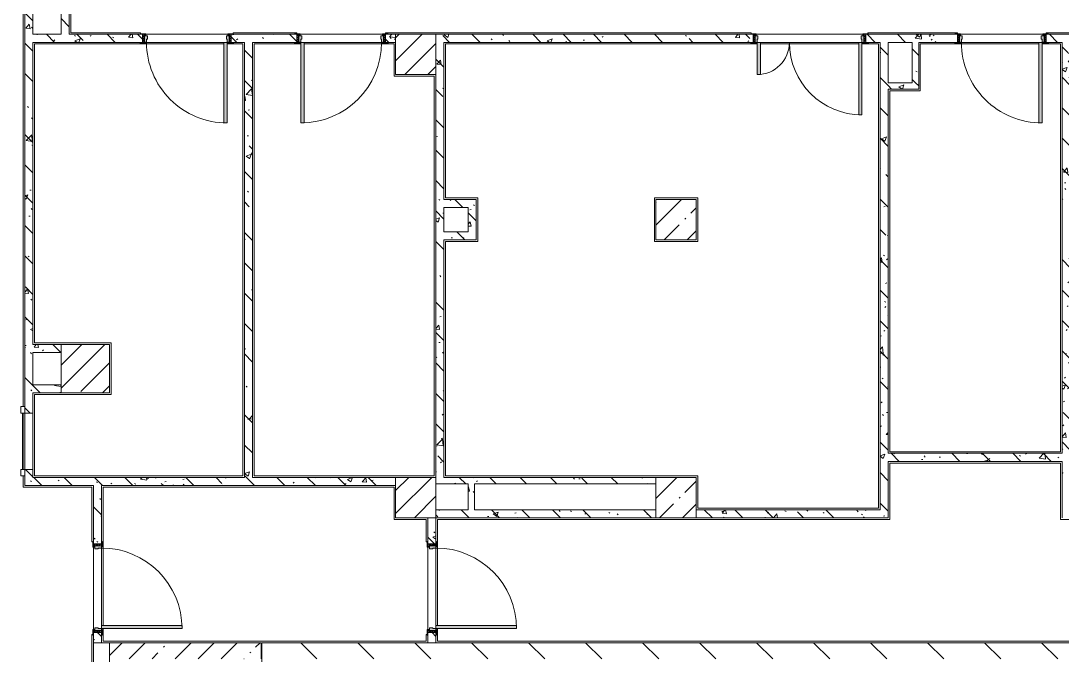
# Model space of a CAD drawing. Header units: millimetres. Extents: x -3708 to 187246, y -8553 to 29000.
# Drawn here: x 125896 to 138816, y 13445 to 21318 of the extents above; entities that cross this region are included whole.
import ezdxf

# ---------------------------------------------------------------- set-up
doc = ezdxf.new("R2010")
doc.units = ezdxf.units.MM
for name, color, linetype, lineweight, true_color in [('A-DOOR-4', 7, 'Continuous', 5, 0xaaaaaa), ('A-DOOR-5', 7, 'Continuous', 5, 0xe2e2e2), ('A-DOOR-FRAM-3', 7, 'Continuous', 5, 0xe2e2e2), ('A-DOOR-FRAM-4', 7, 'Continuous', 5, 0xaaaaaa), ('A-FLOR-1', 7, 'Continuous', 5, 0xaaaaaa), ('I-WALL-5', 7, 'Continuous', 5, 0x787878)]:
    doc.layers.add(name, color=color, linetype=linetype, lineweight=lineweight, true_color=true_color)
for name, color, linetype, lineweight in [('A-WALL', 7, 'Continuous', 9), ('I-WALL-3', 7, 'Continuous', 5), ('S-COLS-2', 7, 'Continuous', 5)]:
    doc.layers.add(name, color=color, linetype=linetype, lineweight=lineweight)
pattern_1 = [(135, (60236.3, 0), (-377.1708, -377.1708), [533.4, -88.9, 17.78, -88.9]), (135, (60236.3, 376.94), (-377.1708, -377.1708), []), (50, (60236.27, 0), (637.6445, -55.7866), [66.675, -733.425]), (355, (60236.3, 0), (-123.3494, 668.699), [53.34, -586.74]), (100.451, (60289.4, -4.65), (514.299, 612.908), [56.665, -623.315]), (46.184, (60236.3, 177.8), (948.7764, -147.15), [100.012, -1100.137]), (96.636, (60315.3, 165.5), (830.909, 865.997), [84.998, -934.973]), (351.184, (60236.3, 177.8), (830.918, 865.988), [80.01, -880.11]), (21, (60325.17, 133.35), (530.6506, -357.9283), [66.675, -733.425]), (326, (60325.2, 133.35), (216.308, 644.6585), [53.34, -586.74]), (71.451, (60369.4, 103.5), (746.9596, 286.7243), [56.665, -623.315]), (37.5, (60236.27, 0), (10.81053, 295.9426), [16.764, -562.864, 16.764, -578.866, -588.962]), (37.5, (60236.27, 0), (10.81053, 295.9426), [-1175.258, 16.764, -572.198]), (7.5, (60236.27, 0), (233.8692, 350.6318), [16.764, -322.834, 16.764, -549.529, -224.472]), (7.5, (60236.27, 0), (233.8692, 350.6318), [-905.891, 16.764, -207.708]), (327.5, (60038.03, 0), (474.5678, -20.0513), [16.764, -205.486, 16.764, -676.656, -920.115]), (327.5, (60038.03, 0), (474.5678, -20.0513), [-915.67, 16.764, -903.351]), (317.5, (59949.13, 0), (518.4522, 88.9934), [16.764, -272.161, 16.764, -443.738, -653.415]), (317.5, (59949.13, 0), (518.4522, 88.9934), [-749.427, 16.764, -636.651])]
pattern_2 = [(135, (1751.41, 114.685), (-14.14214, -14.14214), []), (225, (1751.41, 114.685), (14.14214, -14.14214), [])]
pattern_3 = [(45, (-371.384, 114.685), (-14.1421, 14.1421), []), (135, (-371.384, 114.685), (-14.1421, -14.1421), [])]
pattern_4 = [(135, (60236.27, 0), (-353.5534, -353.5534), [])]

# ---------------------------------------------------------------- blocks, each defined once
blk = doc.blocks.new('BSC_Колонна _Прямоугольная - 600х600-V95-1_7_1_птичка')
at = {"layer": 'S-COLS-2'}
h = blk.add_hatch(dxfattribs=at)
h.set_pattern_fill('FP_112', color=256, style=0, pattern_type=2)
h.set_pattern_definition([(45, (-66460, -17000), (-285.1231, 285.1231), []), (45, (-66174.88, -17000), (-285.1231, 285.1231), [504.031, -100.806, 16.764, -84.042])])
h.paths.add_polyline_path([(-300, -300), (300, -300), (300, 300), (-300, 300), (-300, -250)])
for p, q in [((300, 300), (-300, 300)), ((-300, 300), (-300, -300)), ((300, -300), (300, 300)), ((-300, -300), (300, -300))]:
    blk.add_line(p, q, dxfattribs=at)
blk = doc.blocks.new('110_Дверь_СКБ_2Ст - Д-10а_п__ СОШ_Дв_1450x2100h_Горячий цех 2-32185694-1_7_1_птичка')
at = {"layer": 'A-DOOR-4'}
h = blk.add_hatch(dxfattribs=at)
h.set_pattern_fill('FP_134', color=256, style=0, pattern_type=2)
h.set_pattern_definition([(135, (1601.41, 114.685), (-14.14214, -14.14214), []), (225, (1601.41, 114.685), (14.14214, -14.14214), [])])
h.paths.add_polyline_path([(712, 50), (687, 50), (687, -50), (712, -50)])
at = {"layer": 'A-DOOR-5'}
for points in [[(-598, 950), (-638, 950), (-638, 50), (-598, 50), (-598, 338)], [(662, 450), (622, 450), (622, 50), (662, 50), (662, 222)]]:
    blk.add_hatch(color=256, dxfattribs=at).paths.add_polyline_path(points)
h = blk.add_hatch(color=256, dxfattribs=at)
h.paths.add_polyline_path([(662, 50), (662, 10), (652, 10), (652, -30), (687, -30), (687, 50), (672, 50)])
h.paths.add_polyline_path([(-648, 50), (-663, 50), (-663, -30), (-628, -30), (-628, 10), (-638, 10), (-638, 50)])
at = {"layer": 'A-DOOR-FRAM-3'}
for points in [[(-688, 58), (-718, 58), (-718, 50), (-648, 50), (-648, 58), (-667, 58)], [(672, 58), (672, 50), (742, 50), (737, 58), (687, 58)], [(-663, -50), (-718, -50), (-718, -58), (-648, -58), (-648, -50)], [(-663, -30), (-663, -50), (-648, -50), (-648, -30)], [(672, -30), (672, -50), (687, -50), (687, -30)], [(712, -50), (672, -50), (672, -58), (742, -58), (737, -50), (737, -50)]]:
    blk.add_hatch(color=256, dxfattribs=at).paths.add_polyline_path(points)
at = {"layer": 'A-DOOR-FRAM-4'}
h = blk.add_hatch(dxfattribs=at)
h.set_pattern_fill('FP_135', color=256, style=0, pattern_type=2)
h.set_pattern_definition([(45, (-521.384, 114.685), (-14.1421, 14.1421), []), (135, (-521.384, 114.685), (-14.1421, -14.1421), [])])
h.paths.add_polyline_path([(-688, 50), (-688, -50), (-663, -50), (-663, 50)])
at = {"layer": 'A-DOOR-4'}
for p, q in [((-638, 950), (-638, 50)), ((-598, 950), (-638, 950)), ((-598, 50), (-598, 950)), ((662, 450), (622, 450)), ((622, 450), (622, 50)), ((662, 50), (662, 450)), ((-638, 50), (-598, 50)), ((622, 50), (662, 50))]:
    blk.add_line(p, q, dxfattribs=at)
for centre, radius, start, end in [((-638, 50), 900, 0, 90), ((662, 50), 400, 90, 180)]:
    blk.add_arc(centre, radius, start, end, dxfattribs=at)
at = {"layer": 'A-DOOR-FRAM-4'}
for p, q in [((-648, 58), (-718, 58)), ((-718, 58), (-718, 50)), ((-718, 50), (-648, 50)), ((-663, 50), (-688, 50)), ((-688, 50), (-688, -50)), ((-638, 50), (-663, 50)), ((-663, 50), (-663, -30)), ((-663, -50), (-663, 50)), ((-648, 50), (-648, 58)), ((-638, 10), (-638, 50)), ((-628, 10), (-638, 10)), ((-628, -30), (-628, 10)), ((662, 10), (652, 10)), ((652, 10), (652, -30)), ((662, 50), (662, 10)), ((687, 50), (662, 50)), ((742, 58), (672, 58)), ((672, 58), (672, 50)), ((672, 50), (742, 50)), ((687, -30), (687, 50)), ((712, 50), (687, 50)), ((687, 50), (687, -50)), ((712, -50), (712, 50)), ((742, 50), (742, 58)), ((-648, -50), (-718, -50)), ((-718, -50), (-718, -58)), ((-718, -58), (-648, -58)), ((-688, -50), (-663, -50)), ((-663, -30), (-628, -30)), ((-648, -30), (-663, -30)), ((-663, -30), (-663, -50)), ((-663, -50), (-648, -50)), ((-648, -50), (-648, -30)), ((-648, -58), (-648, -50)), ((652, -30), (687, -30)), ((687, -30), (672, -30)), ((672, -30), (672, -50)), ((672, -50), (687, -50)), ((742, -50), (672, -50)), ((672, -50), (672, -58)), ((672, -58), (742, -58)), ((687, -50), (687, -30)), ((687, -50), (712, -50)), ((742, -58), (742, -50))]:
    blk.add_line(p, q, dxfattribs=at)
blk = doc.blocks.new('110_Дверь_СКБ_1Ст_Внутренняя1 - Д-11 1100x2100h_кладовые _все__ коридор _между помещениями блока столовой__ моечные _все_-32089444-1_7_1_птичка')
at = {"layer": 'A-DOOR-4'}
h = blk.add_hatch(dxfattribs=at)
h.set_pattern_fill('FP_125', color=256, style=0, pattern_type=2)
h.set_pattern_definition(pattern_2)
h.paths.add_polyline_path([(562.5, -50), (562.5, 50), (537.5, 50), (537.5, -50)])
at = {"layer": 'A-DOOR-5'}
h = blk.add_hatch(color=256, dxfattribs=at)
h.paths.add_polyline_path([(512.5, -30), (537.5, -30), (537.5, 50), (512.5, 50), (512.5, 10), (502.5, 10), (502.5, -30)])
h.paths.add_polyline_path([(-512.5, -30), (-477.5, -30), (-477.5, 10), (-487.5, 10), (-487.5, 50), (-512.5, 50)])
at = {"layer": 'A-DOOR-FRAM-3'}
for points in [[(512.5, 50), (512.5, 1050), (472.5, 1050), (472.5, 50)], [(-537.5, 50), (-497.5, 50), (-497.5, 58), (-567.5, 58), (-567.5, 50)], [(592.5, 50), (592.5, 58), (522.5, 58), (522.5, 50), (562.5, 50)], [(-537.5, -58), (-497.5, -58), (-497.5, -50), (-567.5, -50), (-567.5, -58)], [(-512.5, -50), (-497.5, -50), (-497.5, -30), (-512.5, -30)], [(522.5, -50), (537.5, -50), (537.5, -30), (522.5, -30)], [(592.5, -58), (592.5, -50), (522.5, -50), (522.5, -58), (562.5, -58)]]:
    blk.add_hatch(color=256, dxfattribs=at).paths.add_polyline_path(points)
at = {"layer": 'A-DOOR-FRAM-4'}
h = blk.add_hatch(dxfattribs=at)
h.set_pattern_fill('FP_126', color=256, style=0, pattern_type=2)
h.set_pattern_definition(pattern_3)
h.paths.add_polyline_path([(-512.5, -50), (-512.5, 50), (-537.5, 50), (-537.5, -50)])
at = {"layer": 'A-DOOR-4'}
for p, q in [((512.5, 1050), (472.5, 1050)), ((472.5, 1050), (472.5, 50)), ((512.5, 50), (512.5, 1050)), ((472.5, 50), (512.5, 50))]:
    blk.add_line(p, q, dxfattribs=at)
blk.add_arc((512.5, 50), 1000, 90, 180, dxfattribs=at)
at = {"layer": 'A-DOOR-FRAM-4'}
for p, q in [((-497.5, 58), (-567.5, 58)), ((-567.5, 58), (-567.5, 50)), ((-567.5, 50), (-497.5, 50)), ((-512.5, 50), (-537.5, 50)), ((-537.5, 50), (-537.5, -50)), ((-487.5, 50), (-512.5, 50)), ((-512.5, 50), (-512.5, -30)), ((-512.5, -50), (-512.5, 50)), ((-497.5, 50), (-512.5, 50)), ((-512.5, 50), (-512.5, 49)), ((-512.5, 49), (-497.5, 49)), ((-497.5, 50), (-497.5, 58)), ((-497.5, 49), (-497.5, 50)), ((-487.5, 10), (-487.5, 50)), ((-477.5, 10), (-487.5, 10)), ((-477.5, -30), (-477.5, 10)), ((512.5, 10), (502.5, 10)), ((502.5, 10), (502.5, -30)), ((512.5, 50), (512.5, 10)), ((537.5, 50), (512.5, 50)), ((592.5, 58), (522.5, 58)), ((522.5, 58), (522.5, 50)), ((537.5, 50), (522.5, 50)), ((522.5, 50), (522.5, 49)), ((522.5, 50), (592.5, 50)), ((522.5, 49), (537.5, 49)), ((537.5, -30), (537.5, 50)), ((562.5, 50), (537.5, 50)), ((537.5, 50), (537.5, -50)), ((537.5, 49), (537.5, 50)), ((562.5, -50), (562.5, 50)), ((592.5, 50), (592.5, 58)), ((-497.5, -50), (-567.5, -50)), ((-567.5, -50), (-567.5, -58)), ((-567.5, -58), (-497.5, -58)), ((-537.5, -50), (-512.5, -50)), ((-512.5, -30), (-477.5, -30)), ((-497.5, -30), (-512.5, -30)), ((-512.5, -30), (-512.5, -50)), ((-512.5, -50), (-497.5, -50)), ((-497.5, -50), (-497.5, -30)), ((-497.5, -58), (-497.5, -50)), ((502.5, -30), (537.5, -30)), ((537.5, -30), (522.5, -30)), ((522.5, -30), (522.5, -50)), ((522.5, -50), (537.5, -50)), ((592.5, -50), (522.5, -50)), ((522.5, -50), (522.5, -58)), ((522.5, -58), (592.5, -58)), ((537.5, -50), (537.5, -30)), ((537.5, -50), (562.5, -50)), ((592.5, -58), (592.5, -50))]:
    blk.add_line(p, q, dxfattribs=at)
blk = doc.blocks.new('110_Дверь_СКБ_1Ст_Внутренняя1 - Д-11п 1100x2100h_кладовые _все__ коридор _между помещениями блока столовой__ моечные _все_ 2-32102277-1_7_1_птичка')
at = {"layer": 'A-DOOR-4'}
h = blk.add_hatch(dxfattribs=at)
h.set_pattern_fill('FP_125', color=256, style=0, pattern_type=2)
h.set_pattern_definition(pattern_2)
h.paths.add_polyline_path([(537.5, -50), (562.5, -50), (562.5, 50), (537.5, 50)])
at = {"layer": 'A-DOOR-5'}
h = blk.add_hatch(color=256, dxfattribs=at)
h.paths.add_polyline_path([(-487.5, -30), (-477.5, -30), (-477.5, 10), (-487.5, 10), (-487.5, 50), (-512.5, 50), (-512.5, -30)])
h.paths.add_polyline_path([(512.5, -30), (537.5, -30), (537.5, 50), (512.5, 50), (512.5, 10), (502.5, 10), (502.5, -30)])
at = {"layer": 'A-DOOR-FRAM-3'}
for points in [[(-447.5, 50), (-447.5, 1050), (-487.5, 1050), (-487.5, 50)], [(-567.5, 50), (-497.5, 50), (-497.5, 58), (-567.5, 58)], [(562.5, 50), (592.5, 50), (592.5, 58), (522.5, 58), (522.5, 50), (542.6, 50)], [(-567.5, -58), (-497.5, -58), (-497.5, -50), (-567.5, -50)], [(-497.5, -50), (-497.5, -30), (-512.5, -30), (-512.5, -50)], [(537.5, -50), (537.5, -30), (522.5, -30), (522.5, -50)], [(562.5, -58), (592.5, -58), (592.5, -50), (522.5, -50), (522.5, -58), (560.5, -58)]]:
    blk.add_hatch(color=256, dxfattribs=at).paths.add_polyline_path(points)
at = {"layer": 'A-DOOR-FRAM-4'}
h = blk.add_hatch(dxfattribs=at)
h.set_pattern_fill('FP_126', color=256, style=0, pattern_type=2)
h.set_pattern_definition(pattern_3)
h.paths.add_polyline_path([(-537.5, -50), (-512.5, -50), (-512.5, 50), (-537.5, 50)])
at = {"layer": 'A-DOOR-4'}
for p, q in [((-487.5, 1050), (-487.5, 50)), ((-447.5, 1050), (-487.5, 1050)), ((-447.5, 50), (-447.5, 1050)), ((-487.5, 50), (-447.5, 50))]:
    blk.add_line(p, q, dxfattribs=at)
blk.add_arc((-487.5, 50), 1000, 360, 90, dxfattribs=at)
at = {"layer": 'A-DOOR-FRAM-4'}
for p, q in [((-497.5, 58), (-567.5, 58)), ((-567.5, 58), (-567.5, 50)), ((-567.5, 50), (-497.5, 50)), ((-512.5, 50), (-537.5, 50)), ((-537.5, 50), (-537.5, -50)), ((-487.5, 50), (-512.5, 50)), ((-512.5, 50), (-512.5, -30)), ((-512.5, -50), (-512.5, 50)), ((-497.5, 50), (-512.5, 50)), ((-512.5, 50), (-512.5, 49)), ((-512.5, 49), (-497.5, 49)), ((-497.5, 50), (-497.5, 58)), ((-497.5, 49), (-497.5, 50)), ((-487.5, 10), (-487.5, 50)), ((-477.5, 10), (-487.5, 10)), ((-477.5, -30), (-477.5, 10)), ((512.5, 10), (502.5, 10)), ((502.5, 10), (502.5, -30)), ((512.5, 50), (512.5, 10)), ((537.5, 50), (512.5, 50)), ((592.5, 58), (522.5, 58)), ((522.5, 58), (522.5, 50)), ((537.5, 50), (522.5, 50)), ((522.5, 50), (522.5, 49)), ((522.5, 50), (592.5, 50)), ((522.5, 49), (537.5, 49)), ((537.5, -30), (537.5, 50)), ((562.5, 50), (537.5, 50)), ((537.5, 50), (537.5, -50)), ((537.5, 49), (537.5, 50)), ((562.5, -50), (562.5, 50)), ((592.5, 50), (592.5, 58)), ((-497.5, -50), (-567.5, -50)), ((-567.5, -50), (-567.5, -58)), ((-567.5, -58), (-497.5, -58)), ((-537.5, -50), (-512.5, -50)), ((-512.5, -30), (-477.5, -30)), ((-497.5, -30), (-512.5, -30)), ((-512.5, -30), (-512.5, -50)), ((-512.5, -50), (-497.5, -50)), ((-497.5, -50), (-497.5, -30)), ((-497.5, -58), (-497.5, -50)), ((502.5, -30), (537.5, -30)), ((537.5, -30), (522.5, -30)), ((522.5, -30), (522.5, -50)), ((522.5, -50), (537.5, -50)), ((592.5, -50), (522.5, -50)), ((522.5, -50), (522.5, -58)), ((522.5, -58), (592.5, -58)), ((537.5, -50), (537.5, -30)), ((537.5, -50), (562.5, -50)), ((592.5, -58), (592.5, -50))]:
    blk.add_line(p, q, dxfattribs=at)
blk = doc.blocks.new('110_Дверь_СКБ_1Ст_Внутренняя1 - Д-11п 1100x2100h_кладовые _все__ коридор _между помещениями блока столовой__ моечные _все_ 2-V136-1_7_1_птичка')
at = {"layer": 'A-DOOR-4'}
h = blk.add_hatch(dxfattribs=at)
h.set_pattern_fill('FP_125', color=256, style=0, pattern_type=2)
h.set_pattern_definition(pattern_2)
h.paths.add_polyline_path([(537.5, 50), (537.5, -50), (562.5, -50), (558.5, 50)])
at = {"layer": 'A-DOOR-5'}
h = blk.add_hatch(color=256, dxfattribs=at)
h.paths.add_polyline_path([(512.5, 50), (512.5, 10), (502.5, 10), (502.5, -30), (537.5, -30), (537.5, 50), (522.5, 50)])
h.paths.add_polyline_path([(-497.5, 50), (-512.5, 50), (-512.5, -30), (-477.5, -30), (-477.5, 10), (-487.5, 10), (-487.5, 50)])
at = {"layer": 'A-DOOR-FRAM-3'}
for points in [[(-477.5, 1050), (-487.5, 1050), (-487.5, 50), (-447.5, 50), (-447.5, 1050)], [(-517.5, 58), (-567.5, 58), (-562.5, 50), (-497.5, 50), (-497.5, 58), (-512.5, 58)], [(592.5, 58), (522.5, 58), (522.5, 50), (592.5, 50)], [(-567.5, -50), (-562.5, -58), (-497.5, -58), (-497.5, -50), (-562.5, -50)], [(-512.5, -30), (-512.5, -50), (-497.5, -50), (-497.5, -30)], [(537.5, -30), (522.5, -30), (522.5, -50), (537.5, -50)], [(562.5, -50), (522.5, -50), (522.5, -58), (592.5, -58), (587.5, -50), (582.7, -50)]]:
    blk.add_hatch(color=256, dxfattribs=at).paths.add_polyline_path(points)
at = {"layer": 'A-DOOR-FRAM-4'}
h = blk.add_hatch(dxfattribs=at)
h.set_pattern_fill('FP_126', color=256, style=0, pattern_type=2)
h.set_pattern_definition(pattern_3)
h.paths.add_polyline_path([(-512.5, 50), (-537.5, 50), (-537.5, -50), (-512.5, -50)])
at = {"layer": 'A-DOOR-4'}
for p, q in [((-487.5, 1050), (-487.5, 50)), ((-447.5, 1050), (-487.5, 1050)), ((-447.5, 50), (-447.5, 1050)), ((-487.5, 50), (-447.5, 50))]:
    blk.add_line(p, q, dxfattribs=at)
blk.add_arc((-487.5, 50), 1000, 360, 90, dxfattribs=at)
at = {"layer": 'A-DOOR-FRAM-4'}
for p, q in [((-497.5, 58), (-567.5, 58)), ((-567.5, 58), (-567.5, 50)), ((-567.5, 50), (-497.5, 50)), ((-512.5, 50), (-537.5, 50)), ((-537.5, 50), (-537.5, -50)), ((-487.5, 50), (-512.5, 50)), ((-512.5, 50), (-512.5, -30)), ((-512.5, -50), (-512.5, 50)), ((-497.5, 50), (-512.5, 50)), ((-512.5, 50), (-512.5, 49)), ((-512.5, 49), (-497.5, 49)), ((-497.5, 50), (-497.5, 58)), ((-497.5, 49), (-497.5, 50)), ((-487.5, 10), (-487.5, 50)), ((-477.5, 10), (-487.5, 10)), ((-477.5, -30), (-477.5, 10)), ((512.5, 10), (502.5, 10)), ((502.5, 10), (502.5, -30)), ((512.5, 50), (512.5, 10)), ((537.5, 50), (512.5, 50)), ((592.5, 58), (522.5, 58)), ((522.5, 58), (522.5, 50)), ((537.5, 50), (522.5, 50)), ((522.5, 50), (522.5, 49)), ((522.5, 50), (592.5, 50)), ((522.5, 49), (537.5, 49)), ((537.5, -30), (537.5, 50)), ((562.5, 50), (537.5, 50)), ((537.5, 50), (537.5, -50)), ((537.5, 49), (537.5, 50)), ((562.5, -50), (562.5, 50)), ((592.5, 50), (592.5, 58)), ((-497.5, -50), (-567.5, -50)), ((-567.5, -50), (-567.5, -58)), ((-567.5, -58), (-497.5, -58)), ((-537.5, -50), (-512.5, -50)), ((-512.5, -30), (-477.5, -30)), ((-497.5, -30), (-512.5, -30)), ((-512.5, -30), (-512.5, -50)), ((-512.5, -50), (-497.5, -50)), ((-497.5, -50), (-497.5, -30)), ((-497.5, -58), (-497.5, -50)), ((502.5, -30), (537.5, -30)), ((537.5, -30), (522.5, -30)), ((522.5, -30), (522.5, -50)), ((522.5, -50), (537.5, -50)), ((592.5, -50), (522.5, -50)), ((522.5, -50), (522.5, -58)), ((522.5, -58), (592.5, -58)), ((537.5, -50), (537.5, -30)), ((537.5, -50), (562.5, -50)), ((592.5, -58), (592.5, -50))]:
    blk.add_line(p, q, dxfattribs=at)
blk = doc.blocks.new('BSC_Колонна _Прямоугольная - 500х500-V143-1_7_1_птичка')
at = {"layer": 'S-COLS-2'}
h = blk.add_hatch(dxfattribs=at)
h.set_pattern_fill('FP_167', color=256, style=0, pattern_type=2)
h.set_pattern_definition([(45, (-70560, -15400), (-285.1231, 285.1231), []), (45, (-70274.88, -15400), (-285.1231, 285.1231), [504.031, -100.806, 16.764, -84.042])])
h.paths.add_polyline_path([(-250, -250), (250, -250), (250, 250), (-250, 250), (-250, -126)])
for p, q in [((250, 250), (-250, 250)), ((-250, 250), (-250, -250)), ((250, -250), (250, 250)), ((-250, -250), (250, -250))]:
    blk.add_line(p, q, dxfattribs=at)
blk = doc.blocks.new('BSC_Колонна _Прямоугольная - 500х500-V144-1_7_1_птичка')
at = {"layer": 'S-COLS-2'}
h = blk.add_hatch(dxfattribs=at)
h.set_pattern_fill('FP_168', color=256, style=0, pattern_type=2)
h.set_pattern_definition([(45, (-73790, -15400), (-285.1231, 285.1231), []), (45, (-73504.88, -15400), (-285.1231, 285.1231), [504.031, -100.806, 16.764, -84.042])])
h.paths.add_polyline_path([(-250, -250), (250, -250), (250, 250), (-250, 250), (-250, -195)])
for p, q in [((250, 250), (-250, 250)), ((-250, 250), (-250, -250)), ((250, -250), (250, 250)), ((-250, -250), (250, -250))]:
    blk.add_line(p, q, dxfattribs=at)
blk = doc.blocks.new('BSC_Колонна _Прямоугольная - 500х500-V159-1_7_1_птичка')
at = {"layer": 'S-COLS-2'}
h = blk.add_hatch(dxfattribs=at)
h.set_pattern_fill('FP_178', color=256, style=0, pattern_type=2)
h.set_pattern_definition([(45, (-70560, -20900), (-285.1231, 285.1231), []), (45, (-70274.88, -20900), (-285.1231, 285.1231), [504.031, -100.806, 16.764, -84.042])])
h.paths.add_polyline_path([(230, -250), (250, -250), (250, 250), (-250, 250), (-250, -250)])
for p, q in [((250, 250), (-250, 250)), ((-250, 250), (-250, -250)), ((250, -250), (250, 250)), ((-250, -250), (250, -250))]:
    blk.add_line(p, q, dxfattribs=at)
blk = doc.blocks.new('BSC_Колонна _Прямоугольная - 500х500-V161-1_7_1_птичка')
at = {"layer": 'S-COLS-2'}
h = blk.add_hatch(dxfattribs=at)
h.set_pattern_fill('FP_181', color=256, style=0, pattern_type=2)
h.set_pattern_definition([(45, (-73790, -18850), (-285.1231, 285.1231), []), (45, (-73504.88, -18850), (-285.1231, 285.1231), [504.031, -100.806, 16.764, -84.042])])
h.paths.add_polyline_path([(250, -250), (247, 250), (-250, 250), (-250, -250)])
for p, q in [((250, 250), (-250, 250)), ((-250, 250), (-250, -250)), ((250, -250), (250, 250)), ((-250, -250), (250, -250))]:
    blk.add_line(p, q, dxfattribs=at)
blk = doc.blocks.new('Штора противопожарная_Рен - ШТ_700х700-V173-1_7_1_птичка')
at = {"layer": 'A-DOOR-4'}
for p, q in [((-430, 100), (-350, 100)), ((-430, 50), (-430, 100)), ((-350, 50), (-430, 50)), ((-350, 100), (-350, 50)), ((-350, 78), (350, 78)), ((-350, 73), (-350, 78)), ((350, 73), (-350, 73)), ((350, 100), (430, 100)), ((350, 50), (350, 100)), ((350, 78), (350, 73)), ((430, 50), (350, 50)), ((430, 100), (430, 50))]:
    blk.add_line(p, q, dxfattribs=at)
blk = doc.blocks.new('110_Дверь_СКБ_1Ст_Внутренняя1 - Д-12 EIW 1100x2100h_кладовые _все__ коридор _между помещениями блока столовой__ моечные _все_-32933558-1_7_1_птичка')
at = {"layer": 'A-DOOR-4'}
h = blk.add_hatch(dxfattribs=at)
h.set_pattern_fill('FP_125', color=256, style=0, pattern_type=2)
h.set_pattern_definition(pattern_2)
h.paths.add_polyline_path([(562.5, 50), (537.5, 50), (537.5, -50), (562.5, -50)])
at = {"layer": 'A-DOOR-5'}
h = blk.add_hatch(color=256, dxfattribs=at)
h.paths.add_polyline_path([(537.5, -30), (537.5, 50), (512.5, 50), (512.5, 10), (502.5, 10), (502.5, -30), (512.5, -30)])
h.paths.add_polyline_path([(-477.5, -6), (-477.5, 10), (-487.5, 10), (-487.5, 50), (-512.5, 50), (-512.5, -30), (-477.5, -30)])
at = {"layer": 'A-DOOR-FRAM-3'}
for points in [[(512.5, 863.5), (512.5, 1050), (472.5, 1050), (472.5, 50), (512.5, 50), (512.5, 731.7)], [(-497.5, 58), (-567.5, 58), (-562.5, 50), (-497.5, 50)], [(592.5, 58), (522.5, 58), (522.5, 50), (592.5, 50)], [(-497.5, -58), (-497.5, -50), (-567.5, -50), (-562.5, -58), (-512.5, -58)], [(-497.5, -30), (-512.5, -30), (-512.5, -50), (-497.5, -50)], [(537.5, -30), (522.5, -30), (522.5, -50), (537.5, -50)], [(592.5, -50), (522.5, -50), (522.5, -58), (592.5, -58)]]:
    blk.add_hatch(color=256, dxfattribs=at).paths.add_polyline_path(points)
at = {"layer": 'A-DOOR-FRAM-4'}
h = blk.add_hatch(dxfattribs=at)
h.set_pattern_fill('FP_126', color=256, style=0, pattern_type=2)
h.set_pattern_definition(pattern_3)
h.paths.add_polyline_path([(-512.5, 50), (-537.5, 50), (-537.5, -50), (-512.5, -50)])
at = {"layer": 'A-DOOR-4'}
for p, q in [((512.5, 1050), (472.5, 1050)), ((472.5, 1050), (472.5, 50)), ((512.5, 50), (512.5, 1050)), ((472.5, 50), (512.5, 50))]:
    blk.add_line(p, q, dxfattribs=at)
blk.add_arc((512.5, 50), 1000, 90, 180, dxfattribs=at)
at = {"layer": 'A-DOOR-FRAM-4'}
for p, q in [((-497.5, 58), (-567.5, 58)), ((-567.5, 58), (-567.5, 50)), ((-567.5, 50), (-497.5, 50)), ((-512.5, 50), (-537.5, 50)), ((-537.5, 50), (-537.5, -50)), ((-487.5, 50), (-512.5, 50)), ((-512.5, 50), (-512.5, -30)), ((-512.5, -50), (-512.5, 50)), ((-497.5, 50), (-512.5, 50)), ((-512.5, 50), (-512.5, 49)), ((-512.5, 49), (-497.5, 49)), ((-497.5, 50), (-497.5, 58)), ((-497.5, 49), (-497.5, 50)), ((-487.5, 10), (-487.5, 50)), ((-477.5, 10), (-487.5, 10)), ((-477.5, -30), (-477.5, 10)), ((512.5, 10), (502.5, 10)), ((502.5, 10), (502.5, -30)), ((512.5, 50), (512.5, 10)), ((537.5, 50), (512.5, 50)), ((592.5, 58), (522.5, 58)), ((522.5, 58), (522.5, 50)), ((537.5, 50), (522.5, 50)), ((522.5, 50), (522.5, 49)), ((522.5, 50), (592.5, 50)), ((522.5, 49), (537.5, 49)), ((537.5, -30), (537.5, 50)), ((562.5, 50), (537.5, 50)), ((537.5, 50), (537.5, -50)), ((537.5, 49), (537.5, 50)), ((562.5, -50), (562.5, 50)), ((592.5, 50), (592.5, 58)), ((-497.5, -50), (-567.5, -50)), ((-567.5, -50), (-567.5, -58)), ((-567.5, -58), (-497.5, -58)), ((-537.5, -50), (-512.5, -50)), ((-512.5, -30), (-477.5, -30)), ((-497.5, -30), (-512.5, -30)), ((-512.5, -30), (-512.5, -50)), ((-512.5, -50), (-497.5, -50)), ((-497.5, -50), (-497.5, -30)), ((-497.5, -58), (-497.5, -50)), ((502.5, -30), (537.5, -30)), ((537.5, -30), (522.5, -30)), ((522.5, -30), (522.5, -50)), ((522.5, -50), (537.5, -50)), ((592.5, -50), (522.5, -50)), ((522.5, -50), (522.5, -58)), ((522.5, -58), (592.5, -58)), ((537.5, -50), (537.5, -30)), ((537.5, -50), (562.5, -50)), ((592.5, -58), (592.5, -50))]:
    blk.add_line(p, q, dxfattribs=at)
blk = doc.blocks.new('110_Дверь_СКБ_1Ст_Внутренняя1 - Д-11 1100x2100h_кладовые _все__ коридор _между помещениями блока столовой__ моечные _все_-V193-1_7_1_птичка')
at = {"layer": 'A-DOOR-4'}
h = blk.add_hatch(dxfattribs=at)
h.set_pattern_fill('FP_125', color=256, style=0, pattern_type=2)
h.set_pattern_definition(pattern_2)
h.paths.add_polyline_path([(537, 50), (537, -50), (562, -50), (562, 50)])
at = {"layer": 'A-DOOR-5'}
h = blk.add_hatch(color=256, dxfattribs=at)
h.paths.add_polyline_path([(537, 50), (512, 50), (512, 10), (502, 10), (502, -30), (537, -30), (537, -23)])
h.paths.add_polyline_path([(-498, 50), (-513, 50), (-513, -30), (-478, -30), (-478, 10), (-488, 10), (-488, 50)])
at = {"layer": 'A-DOOR-FRAM-3'}
for points in [[(472, 1050), (472, 50), (512, 50), (512, 1050)], [(-562, 58), (-568, 58), (-562, 50), (-498, 50), (-498, 58), (-538, 58)], [(537, 58), (522, 58), (522, 50), (592, 50), (592, 58), (543, 58)], [(-538, -50), (-568, -50), (-562, -58), (-498, -56), (-498, -50), (-537, -50)], [(-498, -30), (-513, -30), (-513, -50), (-498, -50)], [(522, -30), (522, -50), (537, -50), (537, -30)], [(537, -50), (522, -50), (522, -58), (592, -58), (592, -50), (552, -50)]]:
    blk.add_hatch(color=256, dxfattribs=at).paths.add_polyline_path(points)
at = {"layer": 'A-DOOR-FRAM-4'}
h = blk.add_hatch(dxfattribs=at)
h.set_pattern_fill('FP_126', color=256, style=0, pattern_type=2)
h.set_pattern_definition(pattern_3)
h.paths.add_polyline_path([(-513, 50), (-538, 50), (-537, -50), (-513, -50)])
at = {"layer": 'A-DOOR-4'}
for p, q in [((472, 1050), (472, 50)), ((512, 1050), (472, 1050)), ((512, 50), (512, 1050)), ((472, 50), (512, 50))]:
    blk.add_line(p, q, dxfattribs=at)
blk.add_arc((512, 50), 1000, 90, 180, dxfattribs=at)
at = {"layer": 'A-DOOR-FRAM-4'}
for p, q in [((-498, 58), (-568, 58)), ((-568, 58), (-568, 50)), ((-568, 50), (-498, 50)), ((-513, 50), (-538, 50)), ((-538, 50), (-538, -50)), ((-488, 50), (-513, 50)), ((-513, 50), (-513, -30)), ((-513, -50), (-513, 50)), ((-498, 50), (-513, 50)), ((-513, 50), (-513, 49)), ((-513, 49), (-498, 49)), ((-498, 50), (-498, 58)), ((-498, 49), (-498, 50)), ((-488, 10), (-488, 50)), ((-478, 10), (-488, 10)), ((-478, -30), (-478, 10)), ((512, 10), (502, 10)), ((502, 10), (502, -30)), ((512, 50), (512, 10)), ((537, 50), (512, 50)), ((592, 58), (522, 58)), ((522, 58), (522, 50)), ((537, 50), (522, 50)), ((522, 50), (522, 49)), ((522, 50), (592, 50)), ((522, 49), (537, 49)), ((537, -30), (537, 50)), ((562, 50), (537, 50)), ((537, 50), (537, -50)), ((537, 49), (537, 50)), ((562, -50), (562, 50)), ((592, 50), (592, 58)), ((-498, -50), (-568, -50)), ((-568, -50), (-568, -58)), ((-568, -58), (-498, -58)), ((-538, -50), (-513, -50)), ((-513, -30), (-478, -30)), ((-498, -30), (-513, -30)), ((-513, -30), (-513, -50)), ((-513, -50), (-498, -50)), ((-498, -50), (-498, -30)), ((-498, -58), (-498, -50)), ((502, -30), (537, -30)), ((537, -30), (522, -30)), ((522, -30), (522, -50)), ((522, -50), (537, -50)), ((592, -50), (522, -50)), ((522, -50), (522, -58)), ((522, -58), (592, -58)), ((537, -50), (537, -30)), ((537, -50), (562, -50)), ((592, -58), (592, -50))]:
    blk.add_line(p, q, dxfattribs=at)

msp = doc.modelspace()

# ---------------------------------------------------------------- hatches: boundary and pattern name
at = {"layer": 'I-WALL-3'}
h = msp.add_hatch(dxfattribs=at)
h.set_pattern_fill('FP_110', color=256, style=0, pattern_type=2)
h.set_pattern_definition(pattern_4)
h.paths.add_polyline_path([(126996.3, 12300), (126996.3, 13600), (126796.3, 13600), (126796.3, 12300), (126967.8, 12300)])
h = msp.add_hatch(dxfattribs=at)
h.set_pattern_fill('FP_92', color=256, style=0, pattern_type=2)
h.set_pattern_definition([(45, (60236.27, 0), (-285.1231, 285.1231), []), (45, (60521.4, 0), (-285.1231, 285.1231), [504.031, -100.806, 16.764, -84.042])])
h.paths.add_polyline_path([(128686.3, 13400), (128876.3, 13400), (128876.3, 13600), (126996.3, 13600), (126996.3, 13400), (128446.3, 13400)])
h = msp.add_hatch(dxfattribs=at)
h.set_pattern_fill('FP_110', color=256, style=0, pattern_type=2)
h.set_pattern_definition(pattern_4)
h.paths.add_polyline_path([(133876.3, 13400), (144936.3, 13400), (144936.3, 13600), (128886.3, 13600), (128886.3, 13400), (133856.3, 13400)])
at = {"layer": 'I-WALL-5'}
h = msp.add_hatch(dxfattribs=at)
h.set_pattern_fill('FP_122', color=256, style=0, pattern_type=2)
h.set_pattern_definition(pattern_1)
h.paths.add_polyline_path([(125956.9, 15550), (126046.3, 15550), (126046.3, 15750), (125946.3, 15750), (125946.3, 15550)])
h.paths.add_polyline_path([(125946.3, 16450), (126046.3, 16450), (126046.3, 22800), (125946.3, 22800), (125946.3, 16530)])
h = msp.add_hatch(dxfattribs=at)
h.set_pattern_fill('FP_122', color=256, style=0, pattern_type=2)
h.set_pattern_definition(pattern_1)
h.paths.add_polyline_path([(126396.3, 21150), (126496.3, 21150), (126496.3, 22700), (126396.3, 22700), (126396.3, 21170)])
h = msp.add_hatch(dxfattribs=at)
h.set_pattern_fill('FP_122', color=256, style=0, pattern_type=2)
h.set_pattern_definition(pattern_1)
h.paths.add_polyline_path([(126516.3, 21050), (127406.3, 21050), (127406.3, 21150), (126046.3, 21150), (126046.3, 21050), (126496.3, 21050)])
h = msp.add_hatch(dxfattribs=at)
h.set_pattern_fill('FP_122', color=256, style=0, pattern_type=2)
h.set_pattern_definition(pattern_1)
h.paths.add_polyline_path([(129291.3, 21050), (129321.3, 21050), (129321.3, 21150), (128506.3, 21150), (128506.3, 21050), (128791.3, 21050)])
h.paths.add_polyline_path([(138686.3, 21050), (138816.1, 21050), (138816.1, 21150), (138616.1, 21150), (138616.1, 21050), (138646.1, 21050)])
h.paths.add_polyline_path([(130526.3, 21050), (130546.3, 21050), (130546.3, 21150), (130421.3, 21150), (130421.3, 21050), (130451.3, 21050)])
h.paths.add_polyline_path([(137302.6, 21050), (137516.1, 21050), (137516.1, 21150), (136381.1, 21150), (136381.1, 21050), (137055.8, 21050)])
h.paths.add_polyline_path([(131166.3, 21050), (134981.1, 21050), (134981.1, 21150), (131046.3, 21150), (131046.3, 21050), (131146.3, 21050)])
h = msp.add_hatch(dxfattribs=at)
h.set_pattern_fill('FP_122', color=256, style=0, pattern_type=2)
h.set_pattern_definition(pattern_1)
h.paths.add_polyline_path([(138816.1, 15150), (138816.3, 15150.8), (138816.3, 15650), (138916.1, 15650), (138916.1, 18600), (138816.3, 18600), (138816.3, 19100), (138916.1, 19100), (138916.1, 21150), (138816.1, 21150), (138816.1, 15325.4)])
h = msp.add_hatch(dxfattribs=at)
h.set_pattern_fill('FP_122', color=256, style=0, pattern_type=2)
h.set_pattern_definition(pattern_1)
h.paths.add_polyline_path([(128771.3, 15650), (128771.3, 21050), (128671.3, 21050), (128671.3, 15650), (128683.6, 15650)])
h = msp.add_hatch(dxfattribs=at)
h.set_pattern_fill('FP_122', color=256, style=0, pattern_type=2)
h.set_pattern_definition(pattern_1)
h.paths.add_polyline_path([(131046.3, 15570), (131146.3, 15570), (131146.3, 21050), (131046.3, 21050), (131046.3, 15650)])
h = msp.add_hatch(dxfattribs=at)
h.set_pattern_fill('FP_122', color=256, style=0, pattern_type=2)
h.set_pattern_definition(pattern_1)
h.paths.add_polyline_path([(136656.1, 15150), (136656.1, 21050), (136556.1, 21047.1), (136556.1, 15150)])
h = msp.add_hatch(dxfattribs=at)
h.set_pattern_fill('FP_122', color=256, style=0, pattern_type=2)
h.set_pattern_definition(pattern_1)
h.paths.add_polyline_path([(136955.8, 20550), (137035.8, 20550), (137035.8, 21050), (136955.8, 21050), (136955.8, 20878.2)])
h = msp.add_hatch(dxfattribs=at)
h.set_pattern_fill('FP_122', color=256, style=0, pattern_type=2)
h.set_pattern_definition(pattern_1)
h.paths.add_polyline_path([(137035.8, 20470), (137035.8, 20550), (136656.1, 20550), (136656.1, 20470), (136955.8, 20470)])
h = msp.add_hatch(dxfattribs=at)
h.set_pattern_fill('FP_122', color=256, style=0, pattern_type=2)
h.set_pattern_definition(pattern_1)
h.paths.add_polyline_path([(131446.3, 19000), (131446.3, 19100), (131146.3, 19100), (131151.4, 19000), (131166.3, 19000)])
h = msp.add_hatch(dxfattribs=at)
h.set_pattern_fill('FP_122', color=256, style=0, pattern_type=2)
h.set_pattern_definition(pattern_1)
h.paths.add_polyline_path([(131546.3, 18700), (131546.3, 19100), (131446.3, 19100), (131446.3, 18700)])
h = msp.add_hatch(dxfattribs=at)
h.set_pattern_fill('FP_122', color=256, style=0, pattern_type=2)
h.set_pattern_definition(pattern_1)
h.paths.add_polyline_path([(131546.3, 18600), (131546.3, 18700), (131146.3, 18700), (131150.5, 18600), (131166.3, 18600)])
h = msp.add_hatch(dxfattribs=at)
h.set_pattern_fill('FP_122', color=256, style=0, pattern_type=2)
h.set_pattern_definition(pattern_1)
h.paths.add_polyline_path([(126046.3, 17200), (126396.3, 17200), (126396.3, 17300), (126046.3, 17300), (126046.3, 17290)])
h = msp.add_hatch(dxfattribs=at)
h.set_pattern_fill('FP_122', color=256, style=0, pattern_type=2)
h.set_pattern_definition(pattern_1)
h.paths.add_polyline_path([(126396.3, 16700), (126396.3, 16800), (126046.3, 16800), (126046.3, 16700), (126066.3, 16700)])
h = msp.add_hatch(dxfattribs=at)
h.set_pattern_fill('FP_122', color=256, style=0, pattern_type=2)
h.set_pattern_definition(pattern_1)
h.paths.add_polyline_path([(138816.1, 15850), (138816.1, 15950), (136656.1, 15950), (136656.1, 15850), (138813.6, 15850)])
h = msp.add_hatch(dxfattribs=at)
h.set_pattern_fill('FP_122', color=256, style=0, pattern_type=2)
h.set_pattern_definition(pattern_1)
h.paths.add_polyline_path([(127346.3, 15550), (128771.3, 15550), (128771.3, 15650), (126046.3, 15650), (126046.3, 15550), (127052, 15550)])
h = msp.add_hatch(dxfattribs=at)
h.set_pattern_fill('FP_122', color=256, style=0, pattern_type=2)
h.set_pattern_definition(pattern_1)
h.paths.add_polyline_path([(128771.3, 15550), (130546.3, 15550), (130546.3, 15650), (128771.3, 15650), (128771.3, 15595.9)])
h = msp.add_hatch(dxfattribs=at)
h.set_pattern_fill('FP_122', color=256, style=0, pattern_type=2)
h.set_pattern_definition(pattern_1)
h.paths.add_polyline_path([(131446.3, 15570), (133776.3, 15570), (133776.3, 15650), (131146.3, 15650), (131146.3, 15570), (131166.3, 15570)])
h = msp.add_hatch(dxfattribs=at)
h.set_pattern_fill('FP_122', color=256, style=0, pattern_type=2)
h.set_pattern_definition(pattern_1)
h.paths.add_polyline_path([(126896.3, 13600), (126896.3, 13725), (126796.3, 13725), (126796.3, 13600)])
h.paths.add_polyline_path([(126796.3, 14825), (126896.3, 14825), (126896.3, 15550), (126796.3, 15550), (126796.3, 14850)])
h = msp.add_hatch(dxfattribs=at)
h.set_pattern_fill('FP_122', color=256, style=0, pattern_type=2)
h.set_pattern_definition(pattern_1)
h.paths.add_polyline_path([(131446.3, 15250), (131526.3, 15250), (131526.3, 15570), (131446.3, 15570), (131446.3, 15273.8)])
h = msp.add_hatch(dxfattribs=at)
h.set_pattern_fill('FP_122', color=256, style=0, pattern_type=2)
h.set_pattern_definition(pattern_1)
h.paths.add_polyline_path([(135444.4, 15150), (136556.1, 15150), (136556.1, 15250), (134276.3, 15250), (134276.3, 15150), (135310, 15150)])
h.paths.add_polyline_path([(131066.3, 15150), (133776.3, 15150), (133776.3, 15250), (131046.3, 15250), (131046.3, 15150)])
h = msp.add_hatch(dxfattribs=at)
h.set_pattern_fill('FP_122', color=256, style=0, pattern_type=2)
h.set_pattern_definition(pattern_1)
h.paths.add_polyline_path([(130992, 13600), (131046.3, 13600), (131046.3, 13725), (130946.3, 13725), (130946.3, 13600), (130966.3, 13600)])
h.paths.add_polyline_path([(130946.3, 14825), (131046.3, 14825), (131046.3, 15150), (130946.3, 15150), (130946.3, 14850)])

# ---------------------------------------------------------------- linework, layer by layer
at = {"layer": 'A-FLOR-1'}
for p, q in [((125926.3, 16530), (125926.3, 22820)), ((126516.3, 22680), (126516.3, 21170)), ((126516.3, 21170), (127381.3, 21170)), ((127381.3, 21170), (127381.3, 21158)), ((128531.3, 21158), (128531.3, 21170)), ((128531.3, 21170), (129321.3, 21170)), ((129321.3, 21170), (129321.3, 21158)), ((130421.3, 21158), (130421.3, 21170)), ((130421.3, 21170), (134956.1, 21170)), ((134956.1, 21170), (134956.1, 21158)), ((136405.1, 21158), (136405.1, 21170)), ((136405.1, 21170), (137516.1, 21170)), ((137516.1, 21170), (137516.1, 21158)), ((138616.1, 21158), (138616.1, 21170)), ((138616.1, 21170), (138936.1, 21170)), ((128416.3, 21030), (126066.3, 21030)), ((126066.3, 21030), (126066.3, 17320)), ((127381.3, 21042), (127381.3, 21030)), ((128651.3, 21030), (128456.3, 21030)), ((128531.3, 21030), (128531.3, 21042)), ((128651.3, 15670), (128651.3, 21030)), ((129371.3, 21030), (128791.3, 21030)), ((128791.3, 21030), (128791.3, 15670)), ((129321.3, 21042), (129321.3, 21030)), ((130526.3, 21030), (129411.3, 21030)), ((130421.3, 21030), (130421.3, 21042)), ((130526.3, 20630), (130526.3, 21030)), ((135031.1, 21030), (131166.3, 21030)), ((131166.3, 21030), (131166.3, 19120)), ((134956.1, 21042), (134956.1, 21030)), ((135071.1, 21030), (136291.1, 21030)), ((136536.1, 21030), (136331.1, 21030)), ((136405.1, 21030), (136405.1, 21042)), ((136536.1, 15270), (136536.1, 21030)), ((138526.1, 21030), (137055.8, 21030)), ((137055.8, 21030), (137055.8, 20450)), ((137516.1, 21042), (137516.1, 21030)), ((138796.1, 21030), (138566.1, 21030)), ((138616.1, 21030), (138616.1, 21042)), ((138796.1, 15970), (138796.1, 21030)), ((131026.3, 20630), (130526.3, 20630)), ((131026.3, 15670), (131026.3, 20630)), ((137055.8, 20450), (136676.1, 20450)), ((136676.1, 20450), (136676.1, 15970)), ((131166.3, 19120), (131566.3, 19120)), ((131566.3, 19120), (131566.3, 18580)), ((133756.3, 18580), (133756.3, 19120)), ((133756.3, 19120), (134296.3, 19120)), ((134296.3, 19120), (134296.3, 18580)), ((131566.3, 18580), (131166.3, 18580)), ((131166.3, 18580), (131166.3, 15670)), ((134296.3, 18580), (133756.3, 18580)), ((126066.3, 17320), (127016.3, 17320)), ((127016.3, 17320), (127016.3, 16680)), ((127016.3, 16680), (126066.3, 16680)), ((126066.3, 16680), (126066.3, 15670)), ((125926.3, 15750), (125926.3, 16450)), ((136676.1, 15970), (138796.1, 15970)), ((138796.3, 15830), (136676.1, 15830)), ((136676.1, 15830), (136676.1, 15130)), ((138796.3, 15130), (138796.3, 15830)), ((125926.3, 15530), (125926.3, 15670)), ((126066.3, 15670), (128651.3, 15670)), ((128791.3, 15670), (131026.3, 15670)), ((131166.3, 15670), (134296.3, 15670)), ((134296.3, 15670), (134296.3, 15270)), ((126776.3, 15530), (125926.3, 15530)), ((126776.3, 14850), (126776.3, 15530)), ((130526.3, 15530), (126916.3, 15530)), ((126916.3, 15530), (126916.3, 13815)), ((130526.3, 15130), (130526.3, 15530)), ((134296.3, 15270), (136536.1, 15270)), ((130926.3, 15130), (130526.3, 15130)), ((130926.3, 14850), (130926.3, 15130)), ((136676.1, 15130), (131066.3, 15130)), ((131066.3, 15130), (131066.3, 13815)), ((139336.3, 15130), (138796.3, 15130)), ((126788.3, 14850), (126776.3, 14850)), ((126916.3, 14850), (126904.3, 14850)), ((130938.3, 14850), (130926.3, 14850)), ((131066.3, 14850), (131054.3, 14850)), ((126776.3, 12320), (126776.3, 13700)), ((126776.3, 13700), (126788.3, 13700)), ((126904.3, 13700), (126916.3, 13700)), ((126916.3, 13775), (126916.3, 13620)), ((130926.3, 13620), (130926.3, 13700)), ((130926.3, 13700), (130938.3, 13700)), ((131054.3, 13700), (131066.3, 13700)), ((131066.3, 13775), (131066.3, 13620)), ((126916.3, 13620), (130926.3, 13620)), ((131066.3, 13620), (145376.3, 13620))]:
    msp.add_line(p, q, dxfattribs=at)
at = {"layer": 'A-WALL'}
msp.add_line((130946.3, 13600), (131046.3, 13600), dxfattribs=at)
at = {"layer": 'I-WALL-3'}
for p, q in [((125946.3, 22800), (125946.3, 16530)), ((126396.3, 22800), (126396.3, 21150)), ((126046.3, 21150), (126046.3, 22700)), ((126496.3, 21150), (126496.3, 22700)), ((126396.3, 21150), (126046.3, 21150)), ((127376.3, 21150), (126496.3, 21150)), ((127446.3, 21150), (128466.3, 21150)), ((129291.3, 21150), (128536.3, 21150)), ((129361.3, 21150), (130381.3, 21150)), ((130546.3, 21150), (130451.3, 21150)), ((134951.1, 21150), (131046.3, 21150)), ((135021.1, 21150), (136341.1, 21150)), ((137486.1, 21150), (136411.1, 21150)), ((137556.1, 21150), (138576.1, 21150)), ((138916.1, 21150), (138646.1, 21150)), ((126046.3, 17300), (126046.3, 21050)), ((126046.3, 21050), (127376.3, 21050)), ((128416.3, 21050), (127456.3, 21050)), ((128536.3, 21050), (128671.3, 21050)), ((128671.3, 21050), (128671.3, 15650)), ((128771.3, 15650), (128771.3, 21050)), ((128771.3, 21050), (129291.3, 21050)), ((130371.3, 21050), (129411.3, 21050)), ((130451.3, 21050), (130546.3, 21050)), ((131146.3, 19100), (131146.3, 21050)), ((131146.3, 21050), (134951.1, 21050)), ((136291.1, 21050), (135071.1, 21050)), ((136411.1, 21050), (136556.1, 21050)), ((136556.1, 21050), (136556.1, 15250)), ((136656.1, 20550), (136656.1, 21050)), ((136656.1, 21050), (136955.8, 21050)), ((136955.8, 21050), (136955.8, 20550)), ((137035.8, 21050), (137486.1, 21050)), ((137035.8, 20470), (137035.8, 21050)), ((138526.1, 21050), (137566.1, 21050)), ((138646.1, 21050), (138816.1, 21050)), ((138816.1, 21050), (138816.1, 15950)), ((131046.3, 20650), (131046.3, 15650)), ((136955.8, 20550), (136656.1, 20550)), ((136656.1, 15950), (136656.1, 20470)), ((136656.1, 20470), (137035.8, 20470)), ((131546.3, 19100), (131146.3, 19100)), ((131146.3, 18700), (131146.3, 19000)), ((131146.3, 19000), (131446.3, 19000)), ((131446.3, 19000), (131446.3, 18700)), ((131546.3, 18600), (131546.3, 19100)), ((131446.3, 18700), (131146.3, 18700)), ((131146.3, 15650), (131146.3, 18600)), ((131146.3, 18600), (131546.3, 18600)), ((126396.3, 17300), (126046.3, 17300)), ((126046.3, 16800), (126046.3, 17200)), ((126046.3, 17200), (126396.3, 17200)), ((126396.3, 16800), (126046.3, 16800)), ((126046.3, 16700), (126046.3, 15650)), ((126046.3, 16700), (126396.3, 16700)), ((125946.3, 16450), (126046.3, 16450)), ((125946.3, 15750), (125946.3, 16450)), ((138816.1, 15950), (136656.1, 15950)), ((136656.1, 15150), (136656.1, 15850)), ((136656.1, 15850), (138816.1, 15850)), ((138816.1, 15850), (138816.1, 15150)), ((126046.3, 15750), (125946.3, 15750)), ((125946.3, 15670), (125946.3, 15550)), ((128671.3, 15650), (126046.3, 15650)), ((130546.3, 15650), (128771.3, 15650)), ((133776.3, 15650), (131146.3, 15650)), ((125946.3, 15550), (126796.3, 15550)), ((126796.3, 15550), (126796.3, 14855)), ((126896.3, 15550), (130546.3, 15550)), ((126896.3, 14855), (126896.3, 15550)), ((131046.3, 15570), (131446.3, 15570)), ((131446.3, 15570), (131446.3, 15250)), ((131526.3, 15250), (131526.3, 15570)), ((131526.3, 15570), (133776.3, 15570)), ((131446.3, 15250), (131046.3, 15250)), ((133776.3, 15250), (131526.3, 15250)), ((136556.1, 15250), (134276.3, 15250)), ((130946.3, 15150), (130946.3, 14855)), ((131046.3, 15150), (133776.3, 15150)), ((131046.3, 14855), (131046.3, 15150)), ((134276.3, 15150), (136556.1, 15150)), ((136556.1, 15150), (136656.1, 15150)), ((126796.3, 13765), (126796.3, 14785)), ((126896.3, 14775), (126896.3, 13815)), ((130946.3, 13765), (130946.3, 14785)), ((131046.3, 14775), (131046.3, 13815)), ((126796.3, 13695), (126796.3, 12300)), ((126796.3, 13600), (128876.3, 13600)), ((126896.3, 13600), (126896.3, 13695)), ((126996.3, 12300), (126996.3, 13600)), ((128876.3, 13400), (128876.3, 13600)), ((128886.3, 11700), (128886.3, 13600)), ((130946.3, 13600), (128886.3, 13600)), ((130946.3, 13695), (130946.3, 13600)), ((131046.3, 13600), (131046.3, 13695)), ((145346.3, 13600), (131046.3, 13600))]:
    msp.add_line(p, q, dxfattribs=at)

# ---------------------------------------------------------------- block references
at = {"layer": 'A-DOOR-4'}
for name, p, rotation in [('110_Дверь_СКБ_1Ст_Внутренняя1 - Д-11п 1100x2100h_кладовые _все__ коридор _между помещениями блока столовой__ моечные _все_ 2-V136-1_7_1_птичка', (127968.8, 21100), 180), ('110_Дверь_СКБ_1Ст_Внутренняя1 - Д-11 1100x2100h_кладовые _все__ коридор _между помещениями блока столовой__ моечные _все_-V193-1_7_1_птичка', (129883.8, 21100), 180), ('110_Дверь_СКБ_2Ст - Д-10а_п__ СОШ_Дв_1450x2100h_Горячий цех 2-32185694-1_7_1_птичка', (135693.6, 21100), 180), ('110_Дверь_СКБ_1Ст_Внутренняя1 - Д-11п 1100x2100h_кладовые _все__ коридор _между помещениями блока столовой__ моечные _все_ 2-32102277-1_7_1_птичка', (138078.6, 21100), 180), ('Штора противопожарная_Рен - ШТ_700х700-V173-1_7_1_птичка', (125996.3, 16100), 89.99999999999987), ('110_Дверь_СКБ_1Ст_Внутренняя1 - Д-11 1100x2100h_кладовые _все__ коридор _между помещениями блока столовой__ моечные _все_-32089444-1_7_1_птичка', (126846.3, 14287.5), 270), ('110_Дверь_СКБ_1Ст_Внутренняя1 - Д-12 EIW 1100x2100h_кладовые _все__ коридор _между помещениями блока столовой__ моечные _все_-32933558-1_7_1_птичка', (130996.3, 14287.5), 270)]:
    msp.add_blockref(name, p, dxfattribs=dict(at, rotation=rotation))
at = {"layer": 'S-COLS-2'}
for name, p in [('BSC_Колонна _Прямоугольная - 500х500-V159-1_7_1_птичка', (130796.3, 20900)), ('BSC_Колонна _Прямоугольная - 500х500-V161-1_7_1_птичка', (134026.3, 18850)), ('BSC_Колонна _Прямоугольная - 600х600-V95-1_7_1_птичка', (126696.3, 17000)), ('BSC_Колонна _Прямоугольная - 500х500-V143-1_7_1_птичка', (130796.3, 15400)), ('BSC_Колонна _Прямоугольная - 500х500-V144-1_7_1_птичка', (134026.3, 15400))]:
    msp.add_blockref(name, p, dxfattribs=at)

doc.saveas('drawing.dxf')
